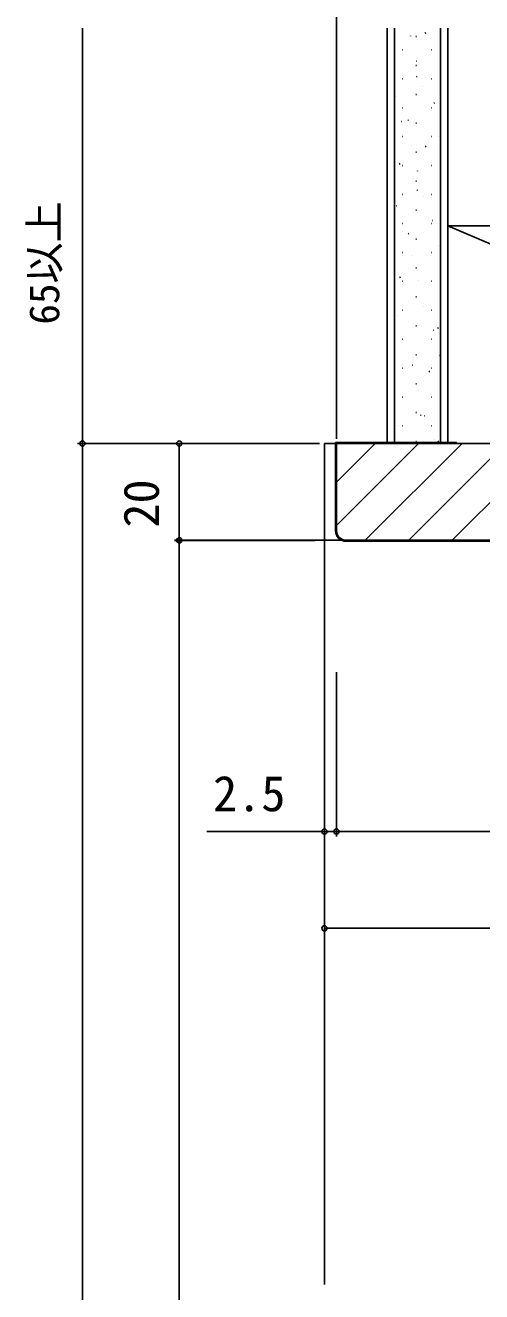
# Model space of a CAD drawing. Units: millimetres, scale not verified. Extents: x -438 to 438, y -652 to 649.
# Drawn here: x 10.7 to 105, y 156.6 to 418.3 of the extents above; entities that cross this region are included whole.
import ezdxf
from ezdxf.enums import TextEntityAlignment as Align

# ---------------------------------------------------------------- set-up
doc = ezdxf.new("R2010")
doc.units = ezdxf.units.MM
doc.header["$LTSCALE"] = 4
for name, color, linetype in [('0-4_YKK_12', 2, 'Continuous'), ('0-7_YKK_D', 6, 'Continuous'), ('0-9_YSS_K', 3, 'Continuous'), ('0-A_YSS_KE', 3, 'Continuous')]:
    doc.layers.add(name, color=color, linetype=linetype)
doc.styles.add('ＭＳ ゴシック', font='')
doc.styles.get('ＭＳ ゴシック').set_extended_font_data('MS Gothic')

msp = doc.modelspace()

# ---------------------------------------------------------------- linework, layer by layer
at = {"layer": '0-4_YKK_12'}
for p, q in [((72.498, 331.9), (72.498, 158.099)), ((77.498, 331.9), (72.498, 331.9)), ((97.998, 331.9), (85.498, 331.9))]:
    msp.add_line(p, q, dxfattribs=at)
at = {"layer": '0-7_YKK_D'}
for p, q in [((74.998, 332.9), (74.998, 481.9)), ((22.498, 331.9), (22.498, 417.77)), ((70.498, 331.9), (21.498, 331.9)), ((71.498, 331.9), (21.498, 331.9)), ((22.498, 331.9), (22.498, -68.112)), ((71.498, 331.9), (41.498, 331.9)), ((42.498, 331.9), (42.498, 311.9)), ((75.998, 311.9), (41.498, 311.9)), ((70.498, 311.887), (41.498, 311.887)), ((42.498, 311.887), (42.498, -68.112)), ((72.498, 284.642), (72.498, 230.7)), ((72.498, 284.642), (72.498, 250.7)), ((74.998, 284.642), (74.998, 250.7)), ((74.998, 284.642), (74.998, 250.7)), ((72.498, 251.7), (48.225, 251.7)), ((74.998, 251.7), (72.498, 251.7)), ((74.998, 251.7), (77.123, 251.7)), ((74.998, 251.7), (225.998, 251.7)), ((228.498, 231.7), (72.498, 231.7))]:
    msp.add_line(p, q, dxfattribs=at)
for centre in [(22.498, 331.9), (22.498, 331.9), (42.498, 331.9), (42.498, 311.9), (42.498, 311.887), (72.498, 251.7), (74.998, 251.7), (74.998, 251.7), (72.498, 231.7)]:
    msp.add_circle(centre, 0.531, dxfattribs=at)
at = {"layer": '0-9_YSS_K'}
for p, q in [((86.998, 331.9), (86.998, 417.77)), ((93.278, 416.683), (93.444, 416.793)), ((96.498, 417.77), (96.498, 331.9)), ((97.998, 417.77), (97.998, 331.9)), ((90.264, 416.121), (90.283, 416.128)), ((91.406, 416.021), (91.506, 416.021)), ((88.556, 413.271), (88.656, 413.271)), ((94.636, 413.271), (94.736, 413.271)), ((91.406, 410.041), (91.506, 410.041)), ((91.556, 410.897), (91.575, 410.904)), ((88.556, 407.291), (88.656, 407.291)), ((91.509, 407.676), (91.675, 407.787)), ((94.636, 407.291), (94.736, 407.291)), ((87.268, 403.697), (87.287, 403.703)), ((91.406, 404.061), (91.506, 404.061)), ((92.754, 405.639), (92.773, 405.646)), ((88.556, 401.311), (88.656, 401.311)), ((94.636, 401.311), (94.736, 401.311)), ((94.706, 400.649), (94.725, 400.655)), ((95.118, 402.23), (95.285, 402.34)), ((88.466, 398.439), (88.484, 398.446)), ((89.74, 398.67), (89.907, 398.78)), ((91.406, 398.081), (91.506, 398.081)), ((88.556, 395.331), (88.656, 395.331)), ((94.636, 395.331), (94.736, 395.331)), ((95.998, 395.424), (96.017, 395.431)), ((90.417, 393.448), (90.436, 393.455)), ((93.349, 393.223), (93.516, 393.334)), ((91.406, 392.101), (91.506, 392.101)), ((87.971, 389.663), (88.138, 389.774)), ((88.556, 389.351), (88.656, 389.351)), ((91.709, 388.224), (91.728, 388.23)), ((94.636, 389.351), (94.736, 389.351)), ((91.406, 386.121), (91.506, 386.121)), ((88.556, 383.371), (88.656, 383.371)), ((91.581, 384.217), (91.747, 384.327)), ((92.907, 382.966), (92.926, 382.973)), ((94.636, 383.371), (94.736, 383.371)), ((87.421, 381.023), (87.44, 381.03)), ((91.406, 380.141), (91.506, 380.141)), ((88.556, 377.391), (88.656, 377.391)), ((94.636, 377.391), (94.736, 377.391)), ((94.859, 377.975), (94.878, 377.982)), ((97.998, 376.9), (202.998, 376.9)), ((97.998, 376.9), (202.998, 331.9)), ((88.619, 375.765), (88.638, 375.772)), ((89.812, 375.211), (89.979, 375.321)), ((91.406, 374.161), (91.506, 374.161)), ((96.151, 372.751), (96.17, 372.758)), ((88.556, 371.411), (88.656, 371.411)), ((90.571, 370.775), (90.59, 370.781)), ((94.636, 371.411), (94.736, 371.411)), ((91.406, 368.181), (91.506, 368.181)), ((88.043, 366.204), (88.21, 366.315)), ((88.556, 365.431), (88.656, 365.431)), ((91.863, 365.55), (91.882, 365.557)), ((94.636, 365.431), (94.736, 365.431)), ((91.406, 362.201), (91.506, 362.201)), ((88.556, 359.451), (88.656, 359.451)), ((93.061, 360.293), (93.079, 360.299)), ((94.636, 359.451), (94.736, 359.451)), ((87.574, 358.35), (87.593, 358.357)), ((91.406, 356.221), (91.506, 356.221)), ((88.556, 353.471), (88.656, 353.471)), ((94.636, 353.471), (94.736, 353.471)), ((95.012, 355.302), (95.031, 355.309)), ((95.879, 355.72), (96.046, 355.83)), ((88.772, 353.092), (88.791, 353.099)), ((90.724, 348.101), (90.743, 348.108)), ((91.406, 350.241), (91.506, 350.241)), ((96.305, 350.078), (96.323, 350.084)), ((88.556, 347.491), (88.656, 347.491)), ((94.11, 346.713), (94.277, 346.824)), ((94.636, 347.491), (94.736, 347.491)), ((91.406, 344.261), (91.506, 344.261)), ((92.016, 342.877), (92.035, 342.884)), ((88.556, 341.511), (88.656, 341.511)), ((94.636, 341.511), (94.736, 341.511)), ((91.406, 338.281), (91.506, 338.281)), ((92.342, 337.707), (92.508, 337.817)), ((87.728, 335.677), (87.747, 335.683)), ((88.556, 335.531), (88.656, 335.531)), ((93.214, 337.619), (93.233, 337.626)), ((94.636, 335.531), (94.736, 335.531)), ((95.166, 332.629), (95.185, 332.635)), ((74.998, 323.908), (82.99, 331.9)), ((74.998, 314.928), (91.97, 331.9)), ((80.95, 311.9), (100.95, 331.9)), ((85.998, 331.9), (214.998, 331.9)), ((89.93, 311.9), (109.93, 331.9)), ((91.406, 332.301), (91.506, 332.301)), ((95.951, 332.261), (96.118, 332.371)), ((98.911, 311.9), (118.911, 331.9))]:
    msp.add_line(p, q, dxfattribs=at)
at = {"layer": '0-A_YSS_KE'}
for p, q in [((85.498, 417.77), (85.498, 331.9)), ((97.998, 331.9), (97.998, 417.77)), ((74.998, 313.9), (74.998, 331.9)), ((99.798, 331.9), (99.798, 332.1)), ((223.998, 311.9), (76.998, 311.9)), ((76.998, 311.7), (223.998, 311.7))]:
    msp.add_line(p, q, dxfattribs=at)
for points in [[(99.798, 332.1), (74.798, 332.1), (74.798, 313.9)], [(74.998, 331.9), (225.998, 331.9), (225.998, 313.9)]]:
    msp.add_lwpolyline(points, dxfattribs=at)
for radius, start, end in [(2.2, 180, 270), (2, 180.00001, 269.99999)]:
    msp.add_arc((76.998, 313.9), radius, start, end, dxfattribs=at)

# ---------------------------------------------------------------- texts
at = {"layer": '0-7_YKK_D', "style": 'ＭＳ ゴシック'}
for s, height, p in [('65以上', 6.232, (19.58, 356.483)), ('20', 7.331, (40.498, 314.514))]:
    msp.add_text(s, height=height, rotation=90, dxfattribs=at).set_placement(p, align=Align.BOTTOM_LEFT)
msp.add_text('2.5', height=7.331, dxfattribs=at).set_placement((49.486, 253.7), align=Align.BOTTOM_LEFT)

doc.saveas('drawing.dxf')
